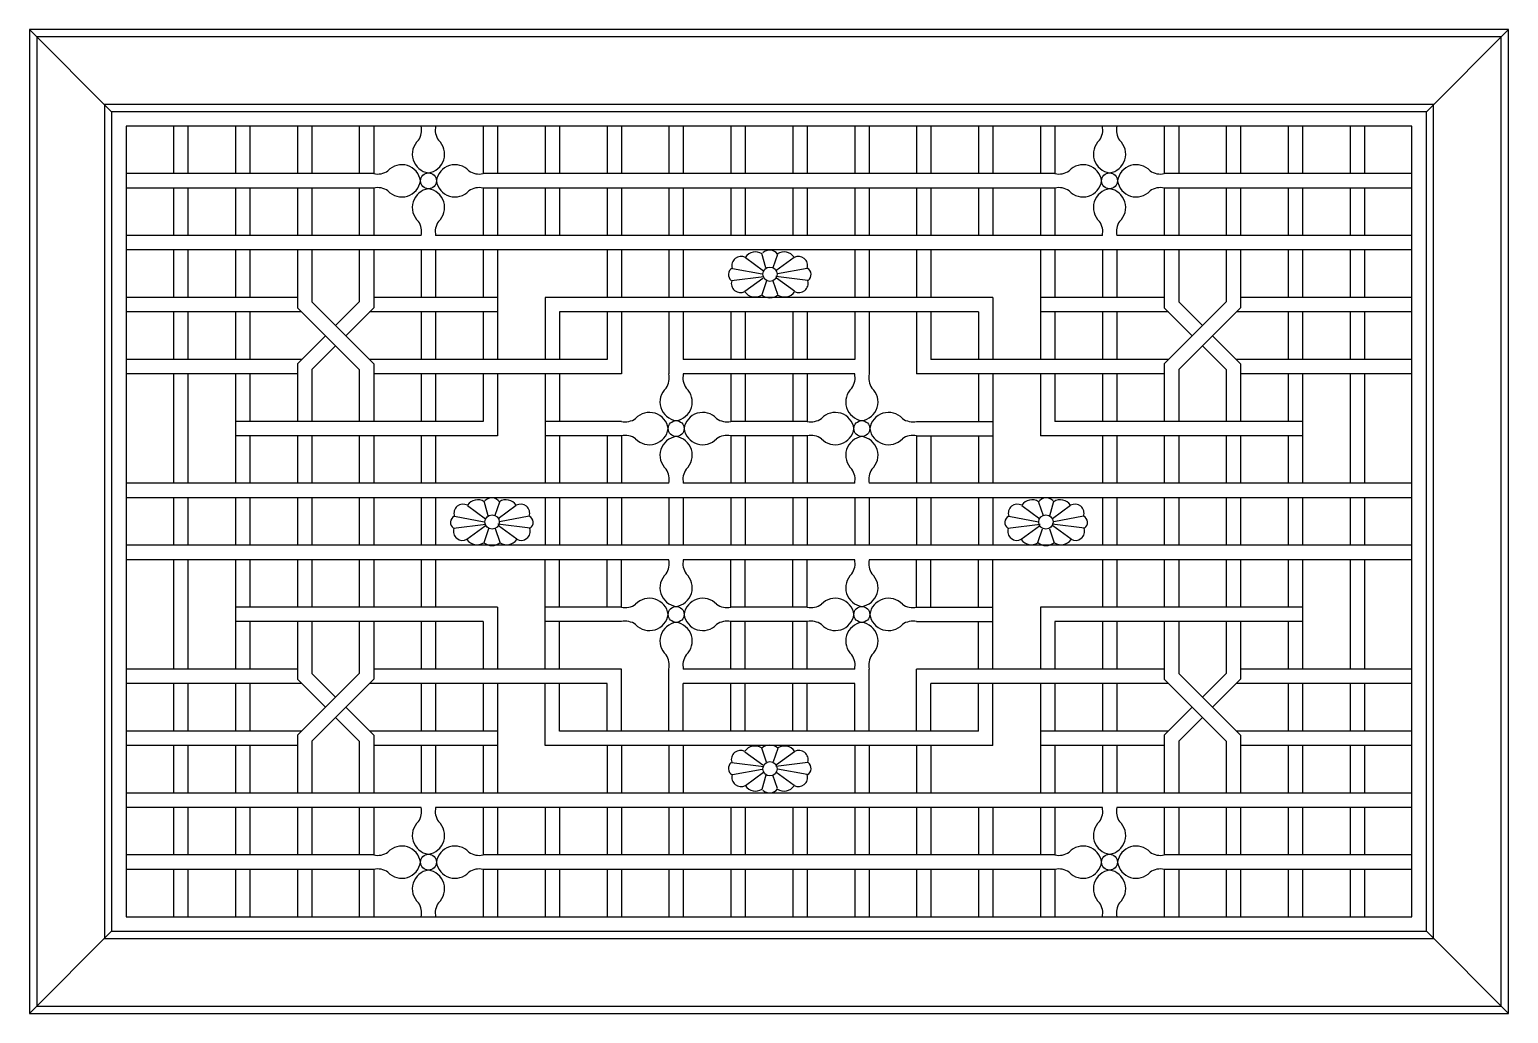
# Model space of a CAD drawing. Header units: metres. Extents: x 443 to 2169, y 495 to 1642.
import ezdxf

# ---------------------------------------------------------------- set-up
doc = ezdxf.new("R2010")
doc.units = ezdxf.units.M
for name, color, linetype in [('3', 3, 'Continuous'), ('4', 4, 'Continuous'), ('7', 7, 'Continuous')]:
    doc.layers.add(name, color=color, linetype=linetype)

# ---------------------------------------------------------------- blocks, each defined once
blk = doc.blocks.new('窗-060')
at = {"layer": '3'}
for p, q in [((-827, 1232), (-827, 1166)), ((-807, 1232), (-807, 1166)), ((-741, 1232), (-741, 1166)), ((-721, 1232), (-721, 1166)), ((-655, 1232), (-655, 1166)), ((-635, 1232), (-635, 1166)), ((-569, 1232), (-569, 1166)), ((-549, 1232), (-549, 1166)), ((-397, 1232), (-397, 1166)), ((-377, 1232), (-377, 1166)), ((-311, 1232), (-311, 1166)), ((-291, 1232), (-291, 1166)), ((-225, 1232), (-225, 1166)), ((-205, 1232), (-205, 1166)), ((-139, 1232), (-139, 1166)), ((-119, 1232), (-119, 1166)), ((-53, 1232), (-53, 1166)), ((-33, 1232), (-33, 1166)), ((33, 1232), (33, 1166)), ((53, 1232), (53, 1166)), ((119, 1232), (119, 1166)), ((139, 1232), (139, 1166)), ((205, 1232), (205, 1166)), ((225, 1232), (225, 1166)), ((291, 1232), (291, 1166)), ((311, 1232), (311, 1166)), ((377, 1232), (377, 1166)), ((397, 1232), (397, 1166)), ((549, 1232), (549, 1166)), ((569, 1232), (569, 1166)), ((635, 1232), (635, 1166)), ((655, 1232), (655, 1166)), ((721, 1232), (721, 1166)), ((741, 1232), (741, 1166)), ((807, 1232), (807, 1166)), ((827, 1232), (827, 1166)), ((-549, 1166), (-893, 1166)), ((397, 1166), (-397, 1166)), ((893, 1166), (549, 1166)), ((-549, 1146), (-893, 1146)), ((-827, 1146), (-827, 1080)), ((-807, 1146), (-807, 1080)), ((-741, 1146), (-741, 1080)), ((-721, 1146), (-721, 1080)), ((-655, 1146), (-655, 1080)), ((-635, 1146), (-635, 1080)), ((-569, 1146), (-569, 1080)), ((-549, 1146), (-549, 1080)), ((-397, 1146), (-397, 1080)), ((397, 1146), (-397, 1146)), ((-377, 1146), (-377, 1080)), ((-311, 1146), (-311, 1080)), ((-291, 1146), (-291, 1080)), ((-225, 1146), (-225, 1080)), ((-205, 1146), (-205, 1080)), ((-139, 1146), (-139, 1080)), ((-119, 1146), (-119, 1080)), ((-53, 1146), (-53, 1080)), ((-33, 1146), (-33, 1080)), ((33, 1146), (33, 1080)), ((53, 1146), (53, 1080)), ((119, 1146), (119, 1080)), ((139, 1146), (139, 1080)), ((205, 1146), (205, 1080)), ((225, 1146), (225, 1080)), ((291, 1146), (291, 1080)), ((311, 1146), (311, 1080)), ((377, 1146), (377, 1080)), ((397, 1146), (397, 1080)), ((549, 1146), (549, 1080)), ((893, 1146), (549, 1146)), ((569, 1146), (569, 1080)), ((635, 1146), (635, 1080)), ((655, 1146), (655, 1080)), ((721, 1146), (721, 1080)), ((741, 1146), (741, 1080)), ((807, 1146), (807, 1080)), ((827, 1146), (827, 1080)), ((-483, 1080), (-893, 1080)), ((463, 1080), (-463, 1080)), ((893, 1080), (483, 1080)), ((893, 1060), (-893, 1060)), ((-827, 1060), (-827, 994)), ((-807, 1060), (-807, 994)), ((-741, 1060), (-741, 994)), ((-721, 1060), (-721, 994)), ((-655, 1060), (-655, 979.86)), ((-635, 1060), (-635, 988.14)), ((-569, 1060), (-569, 988.14)), ((-549, 1060), (-549, 979.86)), ((-483, 1060), (-483, 994)), ((-463, 1060), (-463, 994)), ((-397, 1060), (-397, 994)), ((-377, 1060), (-377, 908)), ((-225, 1060), (-225, 994)), ((-205, 1060), (-205, 994)), ((-139, 1060), (-139, 994)), ((-119, 1060), (-119, 994)), ((-32.84, 1049.35), (-7.63, 1031)), ((-4.27, 1034.99), (-9.76, 1055.12)), ((11.65, 1053.87), (5.25, 1035.19)), ((34.87, 1049.35), (9.65, 1031)), ((119, 1060), (119, 994)), ((139, 1060), (139, 994)), ((205, 1060), (205, 994)), ((225, 1060), (225, 994)), ((377, 1060), (377, 908)), ((397, 1060), (397, 994)), ((463, 1060), (463, 994)), ((483, 1060), (483, 994)), ((549, 1060), (549, 979.86)), ((569, 1060), (569, 988.14)), ((635, 1060), (635, 988.14)), ((655, 1060), (655, 979.86)), ((721, 1060), (721, 994)), ((741, 1060), (741, 994)), ((807, 1060), (807, 994)), ((827, 1060), (827, 994)), ((-50.75, 1034.33), (-9.63, 1026.71)), ((52.78, 1034.33), (11.65, 1026.71)), ((-52.08, 1017.77), (-7.3, 1023.19)), ((-33.57, 1002.62), (-8.36, 1020.98)), ((-3.54, 1016.98), (-10.03, 997.64)), ((12.38, 998.1), (5.98, 1016.79)), ((54.1, 1017.77), (9.33, 1023.19)), ((35.6, 1002.62), (10.38, 1020.98)), ((-655, 994), (-893, 994)), ((-635, 988.14), (-549, 902.14)), ((-602, 955.14), (-569, 988.14)), ((-377, 994), (-549, 994)), ((311, 994), (-311, 994)), ((-311, 994), (-311, 908)), ((311, 994), (311, 908)), ((549, 994), (377, 994)), ((635, 988.14), (549, 902.14)), ((602, 955.14), (569, 988.14)), ((893, 994), (655, 994)), ((-649.14, 974), (-893, 974)), ((-827, 974), (-827, 908)), ((-807, 974), (-807, 908)), ((-741, 974), (-741, 908)), ((-721, 974), (-721, 908)), ((-655, 979.86), (-569, 893.86)), ((-587.86, 941), (-549, 979.86)), ((-377, 974), (-554.86, 974)), ((-483, 974), (-483, 908)), ((-463, 974), (-463, 908)), ((-397, 974), (-397, 908)), ((291, 974), (-291, 974)), ((-291, 974), (-291, 908)), ((-225, 974), (-225, 908)), ((-205, 974), (-205, 888)), ((-139, 974), (-139, 888)), ((-119, 974), (-119, 908)), ((-53, 974), (-53, 908)), ((-33, 974), (-33, 908)), ((33, 974), (33, 908)), ((53, 974), (53, 908)), ((119, 974), (119, 908)), ((139, 974), (139, 888)), ((205, 974), (205, 888)), ((225, 974), (225, 908)), ((291, 974), (291, 908)), ((554.86, 974), (377, 974)), ((397, 974), (397, 908)), ((463, 974), (463, 908)), ((483, 974), (483, 908)), ((587.86, 941), (549, 979.86)), ((655, 979.86), (569, 893.86)), ((893, 974), (649.14, 974)), ((721, 974), (721, 908)), ((741, 974), (741, 908)), ((807, 974), (807, 908)), ((827, 974), (827, 908)), ((-655, 902.14), (-616.14, 941)), ((-635, 893.86), (-602, 926.86)), ((635, 893.86), (602, 926.86)), ((655, 902.14), (616.14, 941)), ((-649.14, 908), (-893, 908)), ((-225, 908), (-554.86, 908)), ((119, 908), (-119, 908)), ((554.86, 908), (225, 908)), ((893, 908), (649.14, 908)), ((-655, 888), (-893, 888)), ((-827, 888), (-827, 736)), ((-807, 888), (-807, 736)), ((-741, 888), (-741, 736)), ((-721, 888), (-721, 822)), ((-655, 902.14), (-655, 822)), ((-635, 893.86), (-635, 822)), ((-569, 893.86), (-569, 822)), ((-549, 902.14), (-549, 822)), ((-205, 888), (-549, 888)), ((-483, 888), (-483, 822)), ((-463, 888), (-463, 822)), ((-397, 888), (-397, 822)), ((-377, 888), (-377, 802)), ((-311, 888), (-311, 736)), ((-291, 888), (-291, 822)), ((119, 888), (-119, 888)), ((-53, 888), (-53, 822)), ((-33, 888), (-33, 822)), ((33, 888), (33, 822)), ((53, 888), (53, 822)), ((549, 888), (205, 888)), ((291, 888), (291, 822)), ((311, 888), (311, 736)), ((377, 888), (377, 802)), ((397, 888), (397, 822)), ((463, 888), (463, 822)), ((483, 888), (483, 822)), ((549, 902.14), (549, 822)), ((569, 893.86), (569, 822)), ((635, 893.86), (635, 822)), ((655, 902.14), (655, 822)), ((893, 888), (655, 888)), ((721, 888), (721, 822)), ((741, 888), (741, 736)), ((807, 888), (807, 736)), ((827, 888), (827, 736)), ((-397, 822), (-741, 822)), ((-205, 822), (-311, 822)), ((53, 822), (-53, 822)), ((205, 822), (311, 822)), ((741, 822), (397, 822)), ((-377, 802), (-741, 802)), ((-721, 802), (-721, 736)), ((-655, 802), (-655, 736)), ((-635, 802), (-635, 736)), ((-569, 802), (-569, 736)), ((-549, 802), (-549, 736)), ((-483, 802), (-483, 736)), ((-463, 802), (-463, 736)), ((-205, 802), (-311, 802)), ((-291, 802), (-291, 736)), ((-225, 802), (-225, 736)), ((-205, 802), (-205, 736)), ((53, 802), (-53, 802)), ((-53, 802), (-53, 736)), ((-33, 802), (-33, 736)), ((33, 802), (33, 736)), ((53, 802), (53, 736)), ((205, 802), (205, 736)), ((205, 802), (311, 802)), ((225, 802), (225, 736)), ((291, 802), (291, 736)), ((741, 802), (377, 802)), ((463, 802), (463, 736)), ((483, 802), (483, 736)), ((549, 802), (549, 736)), ((569, 802), (569, 736)), ((635, 802), (635, 736)), ((655, 802), (655, 736)), ((721, 802), (721, 736)), ((-139, 736), (-893, 736)), ((119, 736), (-119, 736)), ((893, 736), (139, 736)), ((893, 716), (-893, 716)), ((-827, 716), (-827, 650)), ((-807, 716), (-807, 650)), ((-741, 716), (-741, 650)), ((-721, 716), (-721, 650)), ((-655, 716), (-655, 650)), ((-635, 716), (-635, 650)), ((-569, 716), (-569, 650)), ((-549, 716), (-549, 650)), ((-483, 716), (-483, 650)), ((-463, 716), (-463, 650)), ((-418.83, 705.28), (-393.61, 686.92)), ((-390.26, 690.92), (-395.75, 711.04)), ((-374.34, 709.8), (-380.73, 691.11)), ((-351.12, 705.28), (-376.34, 686.92)), ((-311, 716), (-311, 650)), ((-291, 716), (-291, 650)), ((-225, 716), (-225, 650)), ((-205, 716), (-205, 650)), ((-139, 716), (-139, 650)), ((-119, 716), (-119, 650)), ((-53, 716), (-53, 650)), ((-33, 716), (-33, 650)), ((33, 716), (33, 650)), ((53, 716), (53, 650)), ((119, 716), (119, 650)), ((139, 716), (139, 650)), ((205, 716), (205, 650)), ((225, 716), (225, 650)), ((291, 716), (291, 650)), ((311, 716), (311, 650)), ((351.12, 705.28), (376.34, 686.92)), ((374.34, 709.8), (380.73, 691.11)), ((390.26, 690.92), (395.75, 711.04)), ((418.83, 705.28), (393.61, 686.92)), ((463, 716), (463, 650)), ((483, 716), (483, 650)), ((549, 716), (549, 650)), ((569, 716), (569, 650)), ((635, 716), (635, 650)), ((655, 716), (655, 650)), ((721, 716), (721, 650)), ((741, 716), (741, 650)), ((807, 716), (807, 650)), ((827, 716), (827, 650)), ((-438.06, 673.69), (-393.29, 679.11)), ((-436.74, 690.25), (-395.61, 682.64)), ((-331.88, 673.69), (-376.66, 679.11)), ((-333.21, 690.25), (-374.34, 682.64)), ((331.88, 673.69), (376.66, 679.11)), ((333.21, 690.25), (374.34, 682.64)), ((438.06, 673.69), (393.29, 679.11)), ((436.74, 690.25), (395.61, 682.64)), ((-419.56, 658.55), (-394.34, 676.9)), ((-389.53, 672.91), (-396.01, 653.56)), ((-373.61, 654.03), (-380, 672.71)), ((-350.39, 658.55), (-375.61, 676.9)), ((350.39, 658.55), (375.61, 676.9)), ((373.61, 654.03), (380, 672.71)), ((389.53, 672.91), (396.01, 653.56)), ((419.56, 658.55), (394.34, 676.9)), ((893, 650), (-893, 650)), ((-139, 630), (-893, 630)), ((-827, 630), (-827, 478)), ((-807, 630), (-807, 478)), ((-741, 630), (-741, 478)), ((-721, 630), (-721, 564)), ((-655, 630), (-655, 564)), ((-635, 630), (-635, 564)), ((-569, 630), (-569, 564)), ((-549, 630), (-549, 564)), ((-483, 630), (-483, 564)), ((-463, 630), (-463, 564)), ((-311, 478), (-311, 630)), ((-291, 564), (-291, 630)), ((-225, 564), (-225, 630)), ((-205, 564), (-205, 630)), ((119, 630), (-119, 630)), ((-53, 564), (-53, 630)), ((-33, 564), (-33, 630)), ((33, 564), (33, 630)), ((53, 564), (53, 630)), ((893, 630), (139, 630)), ((205, 564), (205, 630)), ((225, 564), (225, 630)), ((291, 564), (291, 630)), ((311, 478), (311, 630)), ((463, 630), (463, 564)), ((483, 630), (483, 564)), ((549, 630), (549, 564)), ((569, 630), (569, 564)), ((635, 630), (635, 564)), ((655, 630), (655, 564)), ((721, 630), (721, 564)), ((741, 630), (741, 478)), ((807, 630), (807, 478)), ((827, 630), (827, 478)), ((-377, 564), (-741, 564)), ((-377, 564), (-377, 478)), ((-205, 564), (-311, 564)), ((53, 564), (-53, 564)), ((205, 564), (311, 564)), ((377, 564), (377, 478)), ((741, 564), (377, 564)), ((-397, 544), (-741, 544)), ((-721, 544), (-721, 478)), ((-655, 544), (-655, 463.86)), ((-635, 544), (-635, 472.14)), ((-569, 544), (-569, 472.14)), ((-549, 544), (-549, 463.86)), ((-483, 544), (-483, 478)), ((-463, 544), (-463, 478)), ((-397, 544), (-397, 478)), ((-205, 544), (-311, 544)), ((-291, 478), (-291, 544)), ((-53, 478), (-53, 544)), ((53, 544), (-53, 544)), ((-33, 478), (-33, 544)), ((33, 478), (33, 544)), ((53, 478), (53, 544)), ((205, 544), (311, 544)), ((291, 478), (291, 544)), ((397, 544), (397, 478)), ((741, 544), (397, 544)), ((463, 544), (463, 478)), ((483, 544), (483, 478)), ((549, 544), (549, 463.86)), ((569, 544), (569, 472.14)), ((635, 544), (635, 472.14)), ((655, 544), (655, 463.86)), ((721, 544), (721, 478)), ((-655, 478), (-893, 478)), ((-205, 478), (-549, 478)), ((-205, 392), (-205, 478)), ((-139, 392), (-139, 478)), ((119, 478), (-119, 478)), ((119, 478), (-119, 478)), ((139, 392), (139, 478)), ((549, 478), (205, 478)), ((205, 392), (205, 478)), ((893, 478), (655, 478)), ((-649.14, 458), (-893, 458)), ((-827, 458), (-827, 392)), ((-807, 458), (-807, 392)), ((-741, 458), (-741, 392)), ((-721, 458), (-721, 392)), ((-655, 386.14), (-569, 472.14)), ((-655, 463.86), (-616.14, 425)), ((-635, 472.14), (-602, 439.14)), ((-635, 377.86), (-549, 463.86)), ((-225, 458), (-554.86, 458)), ((-483, 458), (-483, 392)), ((-463, 458), (-463, 392)), ((-397, 458), (-397, 392)), ((-377, 458), (-377, 306)), ((-311, 372), (-311, 458)), ((-291, 392), (-291, 458)), ((-225, 392), (-225, 458)), ((119, 458), (-119, 458)), ((119, 458), (-119, 458)), ((-119, 392), (-119, 458)), ((-53, 392), (-53, 458)), ((-33, 392), (-33, 458)), ((33, 392), (33, 458)), ((53, 392), (53, 458)), ((119, 392), (119, 458)), ((554.86, 458), (225, 458)), ((225, 392), (225, 458)), ((291, 392), (291, 458)), ((311, 372), (311, 458)), ((377, 458), (377, 306)), ((397, 458), (397, 392)), ((463, 458), (463, 392)), ((483, 458), (483, 392)), ((635, 377.86), (549, 463.86)), ((655, 386.14), (569, 472.14)), ((635, 472.14), (602, 439.14)), ((655, 463.86), (616.14, 425)), ((893, 458), (649.14, 458)), ((721, 458), (721, 392)), ((741, 458), (741, 392)), ((807, 458), (807, 392)), ((827, 458), (827, 392)), ((-602, 410.86), (-569, 377.86)), ((-587.86, 425), (-549, 386.14)), ((587.86, 425), (549, 386.14)), ((602, 410.86), (569, 377.86)), ((-649.14, 392), (-893, 392)), ((-377, 392), (-554.86, 392)), ((291, 392), (-291, 392)), ((554.86, 392), (377, 392)), ((893, 392), (649.14, 392)), ((-655, 372), (-893, 372)), ((-827, 372), (-827, 306)), ((-807, 372), (-807, 306)), ((-741, 372), (-741, 306)), ((-721, 372), (-721, 306)), ((-655, 386.14), (-655, 306)), ((-635, 377.86), (-635, 306)), ((-569, 377.86), (-569, 306)), ((-549, 386.14), (-549, 306)), ((-377, 372), (-549, 372)), ((-483, 372), (-483, 306)), ((-463, 372), (-463, 306)), ((-397, 372), (-397, 306)), ((311, 372), (-311, 372)), ((-225, 372), (-225, 306)), ((-205, 372), (-205, 306)), ((-139, 372), (-139, 306)), ((-119, 372), (-119, 306)), ((119, 372), (119, 306)), ((139, 372), (139, 306)), ((205, 372), (205, 306)), ((225, 372), (225, 306)), ((549, 372), (377, 372)), ((397, 372), (397, 306)), ((463, 372), (463, 306)), ((483, 372), (483, 306)), ((549, 386.14), (549, 306)), ((569, 377.86), (569, 306)), ((635, 377.86), (635, 306)), ((655, 386.14), (655, 306)), ((893, 372), (655, 372)), ((721, 372), (721, 306)), ((741, 372), (741, 306)), ((807, 372), (807, 306)), ((827, 372), (827, 306)), ((-33.57, 363.38), (-8.36, 345.02)), ((-3.54, 349.02), (-10.03, 368.36)), ((12.38, 367.9), (5.98, 349.21)), ((35.6, 363.38), (10.38, 345.02)), ((-52.08, 348.23), (-7.3, 342.81)), ((-50.75, 331.67), (-9.63, 339.29)), ((-32.84, 316.65), (-7.63, 335)), ((-4.27, 331.01), (-9.76, 310.88)), ((11.65, 312.13), (5.25, 330.81)), ((54.1, 348.23), (9.33, 342.81)), ((34.87, 316.65), (9.65, 335)), ((52.78, 331.67), (11.65, 339.29)), ((893, 306), (-893, 306)), ((-483, 286), (-893, 286)), ((-827, 286), (-827, 220)), ((-807, 286), (-807, 220)), ((-741, 286), (-741, 220)), ((-721, 286), (-721, 220)), ((-655, 286), (-655, 220)), ((-635, 286), (-635, 220)), ((-569, 286), (-569, 220)), ((-549, 286), (-549, 220)), ((463, 286), (-463, 286)), ((-397, 286), (-397, 220)), ((-377, 286), (-377, 220)), ((-311, 286), (-311, 220)), ((-291, 286), (-291, 220)), ((-225, 286), (-225, 220)), ((-205, 286), (-205, 220)), ((-139, 286), (-139, 220)), ((-119, 286), (-119, 220)), ((-53, 286), (-53, 220)), ((-33, 286), (-33, 220)), ((33, 286), (33, 220)), ((53, 286), (53, 220)), ((119, 286), (119, 220)), ((139, 286), (139, 220)), ((205, 286), (205, 220)), ((225, 286), (225, 220)), ((291, 286), (291, 220)), ((311, 286), (311, 220)), ((377, 286), (377, 220)), ((397, 286), (397, 220)), ((893, 286), (483, 286)), ((549, 286), (549, 220)), ((569, 286), (569, 220)), ((635, 286), (635, 220)), ((655, 286), (655, 220)), ((721, 286), (721, 220)), ((741, 286), (741, 220)), ((807, 286), (807, 220)), ((827, 286), (827, 220)), ((-549, 220), (-893, 220)), ((397, 220), (-397, 220)), ((893, 220), (549, 220)), ((-549, 200), (-893, 200)), ((-827, 200), (-827, 134)), ((-807, 200), (-807, 134)), ((-741, 200), (-741, 134)), ((-721, 200), (-721, 134)), ((-655, 200), (-655, 134)), ((-635, 200), (-635, 134)), ((-569, 200), (-569, 134)), ((-549, 200), (-549, 134)), ((397, 200), (-397, 200)), ((-397, 200), (-397, 134)), ((-377, 200), (-377, 134)), ((-311, 200), (-311, 134)), ((-291, 200), (-291, 134)), ((-225, 200), (-225, 134)), ((-205, 200), (-205, 134)), ((-139, 200), (-139, 134)), ((-119, 200), (-119, 134)), ((-53, 200), (-53, 134)), ((-33, 200), (-33, 134)), ((33, 200), (33, 134)), ((53, 200), (53, 134)), ((119, 200), (119, 134)), ((139, 200), (139, 134)), ((205, 200), (205, 134)), ((225, 200), (225, 134)), ((291, 200), (291, 134)), ((311, 200), (311, 134)), ((377, 200), (377, 134)), ((397, 200), (397, 134)), ((549, 200), (549, 134)), ((893, 200), (549, 200)), ((569, 200), (569, 134)), ((635, 200), (635, 134)), ((655, 200), (655, 134)), ((721, 200), (721, 134)), ((741, 200), (741, 134)), ((807, 200), (807, 134)), ((827, 200), (827, 134))]:
    blk.add_line(p, q, dxfattribs=at)
for points in [[(-1017, 1356), (-1017, 10), (1017, 10), (1017, 1356)], [(-923, 1262), (-923, 104), (923, 104), (923, 1262)], [(-893, 1232), (-893, 134), (893, 134), (893, 1232)]]:
    blk.add_lwpolyline(points, close=True, dxfattribs=at)
for centre, radius in [((-473, 1156), 11.02), ((473, 1156), 11.02), ((1.37, 1026.38), 9.94), ((-129, 812), 11.02), ((129, 812), 11.02), ((-384.62, 682.31), 9.94), ((384.62, 682.31), 9.94), ((-129, 554), 11.02), ((129, 554), 11.02), ((1.37, 339.62), 9.94), ((-473, 210), 11.02), ((473, 210), 11.02)]:
    blk.add_circle(centre, radius, dxfattribs=at)
for centre, radius, start, end in [((-469.17, 1192.98), 26.24, 132.79, 261.61), ((-507.56, 1226.68), 25.13, 324.91, 12.22), ((-476.83, 1192.98), 26.24, 278.39, 47.21), ((-438.44, 1226.68), 25.13, 167.78, 215.09), ((476.83, 1192.98), 26.24, 132.79, 261.61), ((438.44, 1226.68), 25.13, 324.91, 12.22), ((469.17, 1192.98), 26.24, 278.39, 47.21), ((507.56, 1226.68), 25.13, 167.78, 215.09), ((-509.98, 1152.17), 26.24, 8.39, 137.21), ((-436.02, 1152.17), 26.24, 42.79, 171.61), ((436.02, 1152.17), 26.24, 8.39, 137.21), ((509.98, 1152.17), 26.24, 42.79, 171.61), ((-543.68, 1190.56), 25.13, 257.78, 305.09), ((-509.98, 1159.83), 26.24, 222.79, 351.61), ((-436.02, 1159.83), 26.24, 188.39, 317.21), ((-402.32, 1190.56), 25.13, 234.91, 282.22), ((402.32, 1190.56), 25.13, 257.78, 305.09), ((436.02, 1159.83), 26.24, 222.79, 351.61), ((509.98, 1159.83), 26.24, 188.39, 317.21), ((543.68, 1190.56), 25.13, 234.91, 282.22), ((-543.68, 1121.44), 25.13, 54.91, 102.22), ((-469.17, 1119.02), 26.24, 98.39, 227.21), ((-476.83, 1119.02), 26.24, 312.79, 81.61), ((-402.32, 1121.44), 25.13, 77.78, 125.09), ((402.32, 1121.44), 25.13, 54.91, 102.22), ((476.83, 1119.02), 26.24, 98.39, 227.21), ((469.17, 1119.02), 26.24, 312.79, 81.61), ((543.68, 1121.44), 25.13, 77.78, 125.09), ((-507.56, 1085.32), 25.13, 347.78, 35.09), ((-438.44, 1085.32), 25.13, 144.91, 192.22), ((438.44, 1085.32), 25.13, 347.78, 35.09), ((507.56, 1085.32), 25.13, 144.91, 192.22), ((-38.93, 1038.41), 12.71, 61.37, 197.14), ((-18.84, 1040.22), 17.02, 57.24, 145.35), ((0.86, 1046.77), 13.1, 34.55, 136.09), ((20.86, 1040.22), 17.02, 34.65, 122.76), ((40.96, 1038.41), 12.71, 342.86, 118.63), ((-46.33, 1025.79), 10.07, 118.2, 232.82), ((48.35, 1025.79), 10.07, 307.18, 61.8), ((-39.66, 1013.57), 12.71, 162.86, 298.63), ((41.69, 1013.57), 12.71, 241.37, 17.14), ((-19.57, 1011.76), 17.02, 214.65, 302.76), ((1.1, 1011.12), 17.48, 230.49, 310.21), ((21.59, 1011.76), 17.02, 237.24, 325.35), ((-163.56, 882.68), 25.13, 324.91, 12.22), ((-94.44, 882.68), 25.13, 167.78, 215.09), ((94.44, 882.68), 25.13, 324.91, 12.22), ((163.56, 882.68), 25.13, 167.78, 215.09), ((-125.17, 848.98), 26.24, 132.79, 261.61), ((-132.83, 848.98), 26.24, 278.39, 47.21), ((132.83, 848.98), 26.24, 132.79, 261.61), ((125.17, 848.98), 26.24, 278.39, 47.21), ((-199.68, 846.56), 25.13, 257.78, 305.09), ((-165.98, 808.17), 26.24, 8.39, 137.21), ((-92.02, 808.17), 26.24, 42.79, 171.61), ((-58.32, 846.56), 25.13, 234.91, 282.22), ((58.32, 846.56), 25.13, 257.78, 305.09), ((92.02, 808.17), 26.24, 8.39, 137.21), ((165.98, 808.17), 26.24, 42.79, 171.61), ((199.68, 846.56), 25.13, 234.91, 282.22), ((-199.68, 777.44), 25.13, 54.91, 102.22), ((-165.98, 815.83), 26.24, 222.79, 351.61), ((-92.02, 815.83), 26.24, 188.39, 317.21), ((-58.32, 777.44), 25.13, 77.78, 125.09), ((58.32, 777.44), 25.13, 54.91, 102.22), ((92.02, 815.83), 26.24, 222.79, 351.61), ((165.98, 815.83), 26.24, 188.39, 317.21), ((199.68, 777.44), 25.13, 77.78, 125.09), ((-125.17, 775.02), 26.24, 98.39, 227.21), ((-132.83, 775.02), 26.24, 312.79, 81.61), ((132.83, 775.02), 26.24, 98.39, 227.21), ((125.17, 775.02), 26.24, 312.79, 81.61), ((-163.56, 741.32), 25.13, 347.78, 35.09), ((-94.44, 741.32), 25.13, 144.91, 192.22), ((94.44, 741.32), 25.13, 347.78, 35.09), ((163.56, 741.32), 25.13, 144.91, 192.22), ((-424.92, 694.33), 12.71, 61.37, 197.14), ((-404.82, 696.14), 17.02, 57.24, 145.35), ((-385.13, 702.7), 13.1, 34.55, 136.09), ((-365.12, 696.14), 17.02, 34.65, 122.76), ((-345.03, 694.33), 12.71, 342.86, 118.63), ((345.03, 694.33), 12.71, 61.37, 197.14), ((365.12, 696.14), 17.02, 57.24, 145.35), ((385.13, 702.7), 13.1, 43.91, 145.45), ((404.82, 696.14), 17.02, 34.65, 122.76), ((424.92, 694.33), 12.71, 342.86, 118.63), ((-432.31, 681.71), 10.07, 118.2, 232.82), ((-337.64, 681.71), 10.07, 307.18, 61.8), ((337.64, 681.71), 10.07, 118.2, 232.82), ((432.31, 681.71), 10.07, 307.18, 61.8), ((-425.65, 669.49), 12.71, 162.86, 298.63), ((-405.55, 667.68), 17.02, 214.65, 302.76), ((-364.39, 667.68), 17.02, 237.24, 325.35), ((-344.3, 669.49), 12.71, 241.37, 17.14), ((344.3, 669.49), 12.71, 162.86, 298.63), ((364.39, 667.68), 17.02, 214.65, 302.76), ((405.55, 667.68), 17.02, 237.24, 325.35), ((425.65, 669.49), 12.71, 241.37, 17.14), ((-384.89, 667.05), 17.48, 230.49, 310.21), ((384.89, 667.05), 17.48, 229.79, 309.51), ((-163.56, 624.68), 25.13, 324.91, 12.22), ((-94.44, 624.68), 25.13, 167.78, 215.09), ((94.44, 624.68), 25.13, 324.91, 12.22), ((163.56, 624.68), 25.13, 167.78, 215.09), ((-125.17, 590.98), 26.24, 132.79, 261.61), ((-132.83, 590.98), 26.24, 278.39, 47.21), ((132.83, 590.98), 26.24, 132.79, 261.61), ((125.17, 590.98), 26.24, 278.39, 47.21), ((-165.98, 550.17), 26.24, 8.39, 137.21), ((-92.02, 550.17), 26.24, 42.79, 171.61), ((92.02, 550.17), 26.24, 8.39, 137.21), ((165.98, 550.17), 26.24, 42.79, 171.61), ((-199.68, 588.56), 25.13, 257.78, 305.09), ((-58.32, 588.56), 25.13, 234.91, 282.22), ((58.32, 588.56), 25.13, 257.78, 305.09), ((199.68, 588.56), 25.13, 234.91, 282.22), ((-199.68, 519.44), 25.13, 54.91, 102.22), ((-165.98, 557.83), 26.24, 222.79, 351.61), ((-125.17, 517.02), 26.24, 98.39, 227.21), ((-132.83, 517.02), 26.24, 312.79, 81.61), ((-92.02, 557.83), 26.24, 188.39, 317.21), ((-58.32, 519.44), 25.13, 77.78, 125.09), ((58.32, 519.44), 25.13, 54.91, 102.22), ((92.02, 557.83), 26.24, 222.79, 351.61), ((132.83, 517.02), 26.24, 98.39, 227.21), ((125.17, 517.02), 26.24, 312.79, 81.61), ((165.98, 557.83), 26.24, 188.39, 317.21), ((199.68, 519.44), 25.13, 77.78, 125.09), ((-163.56, 483.32), 25.13, 347.78, 35.09), ((-94.44, 483.32), 25.13, 144.91, 192.22), ((94.44, 483.32), 25.13, 347.78, 35.09), ((163.56, 483.32), 25.13, 144.91, 192.22), ((-19.57, 354.24), 17.02, 57.24, 145.35), ((1.1, 354.88), 17.48, 49.79, 129.51), ((21.59, 354.24), 17.02, 34.65, 122.76), ((-39.66, 352.43), 12.71, 61.37, 197.14), ((41.69, 352.43), 12.71, 342.86, 118.63), ((-46.33, 340.21), 10.07, 127.18, 241.8), ((-38.93, 327.59), 12.71, 162.86, 298.63), ((40.96, 327.59), 12.71, 241.37, 17.14), ((48.35, 340.21), 10.07, 298.2, 52.82), ((-18.84, 325.78), 17.02, 214.65, 302.76), ((0.86, 319.23), 13.1, 223.91, 325.45), ((20.86, 325.78), 17.02, 237.24, 325.35), ((-507.56, 280.68), 25.13, 324.91, 12.22), ((-438.44, 280.68), 25.13, 167.78, 215.09), ((438.44, 280.68), 25.13, 324.91, 12.22), ((507.56, 280.68), 25.13, 167.78, 215.09), ((-469.17, 246.98), 26.24, 132.79, 261.61), ((-476.83, 246.98), 26.24, 278.39, 47.21), ((476.83, 246.98), 26.24, 132.79, 261.61), ((469.17, 246.98), 26.24, 278.39, 47.21), ((-509.98, 206.17), 26.24, 8.39, 137.21), ((-436.02, 206.17), 26.24, 42.79, 171.61), ((436.02, 206.17), 26.24, 8.39, 137.21), ((509.98, 206.17), 26.24, 42.79, 171.61), ((-543.68, 244.56), 25.13, 257.78, 305.09), ((-509.98, 213.83), 26.24, 222.79, 351.61), ((-436.02, 213.83), 26.24, 188.39, 317.21), ((-402.32, 244.56), 25.13, 234.91, 282.22), ((402.32, 244.56), 25.13, 257.78, 305.09), ((436.02, 213.83), 26.24, 222.79, 351.61), ((509.98, 213.83), 26.24, 188.39, 317.21), ((543.68, 244.56), 25.13, 234.91, 282.22), ((-543.68, 175.44), 25.13, 54.91, 102.22), ((-469.17, 173.02), 26.24, 98.39, 227.21), ((-476.83, 173.02), 26.24, 312.79, 81.61), ((-402.32, 175.44), 25.13, 77.78, 125.09), ((402.32, 175.44), 25.13, 54.91, 102.22), ((476.83, 173.02), 26.24, 98.39, 227.21), ((469.17, 173.02), 26.24, 312.79, 81.61), ((543.68, 175.44), 25.13, 77.78, 125.09), ((-507.56, 139.32), 25.13, 347.78, 35.09), ((-438.44, 139.32), 25.13, 144.91, 192.22), ((438.44, 139.32), 25.13, 347.78, 35.09), ((507.56, 139.32), 25.13, 144.91, 192.22)]:
    blk.add_arc(centre, radius, start, end, dxfattribs=at)
at = {"layer": '4'}
for points in [[(-1027, 1366), (-1027, 0), (1027, 0), (1027, 1366)], [(-913, 1252), (-913, 114), (913, 114), (913, 1252)]]:
    blk.add_lwpolyline(points, close=True, dxfattribs=at)
at = {"layer": '7'}
for p, q in [((-913, 1252), (-1027, 1366)), ((913, 1252), (1027, 1366)), ((-913, 114), (-1027, 0)), ((913, 114), (1027, 0))]:
    blk.add_line(p, q, dxfattribs=at)

msp = doc.modelspace()

# ---------------------------------------------------------------- block references
at = {"layer": '3', "xscale": 0.84, "yscale": 0.84, "zscale": 0.84}
msp.add_blockref('窗-060', (1305.99, 494.9), dxfattribs=at)

doc.saveas('drawing.dxf')
